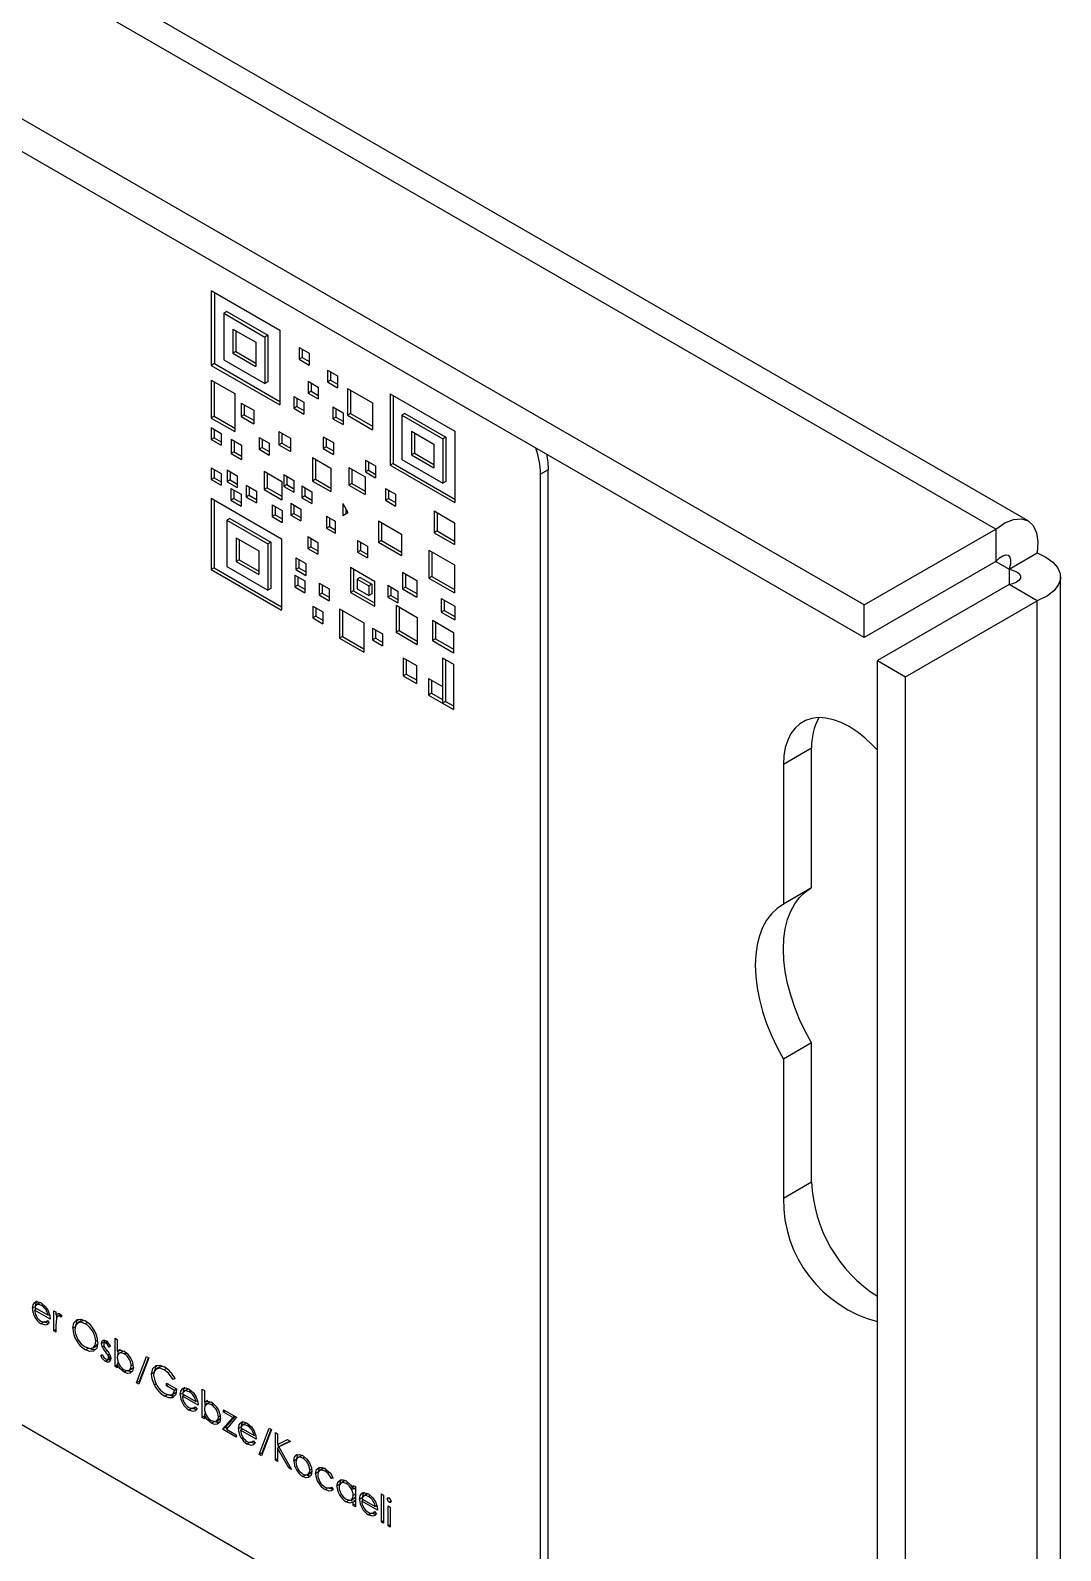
# Model space of a CAD drawing. Header units: millimetres. Extents: x 75 to 2075, y 25 to 1460.
# Drawn here: x 1875.1 to 1930.5, y 933.7 to 1015.4 of the extents above; entities that cross this region are included whole.
import ezdxf

# ---------------------------------------------------------------- set-up
doc = ezdxf.new("R2010")
doc.units = ezdxf.units.MM
doc.header["$LTSCALE"] = 5

msp = doc.modelspace()

# ---------------------------------------------------------------- linework, layer by layer
at = {"color": 7, "linetype": 'Continuous', "lineweight": 25}
for p, q in [((1926.982, 988.609), (1437.476, 1271.195)), ((1928.724, 989.053), (1440.019, 1271.176)), ((1919.911, 984.527), (1430.405, 1267.113)), ((1919.911, 982.778), (1430.405, 1265.363)), ((1884.835, 1001.425), (1888.512, 999.303)), ((1884.835, 1001.425), (1884.835, 997.408)), ((1884.997, 1001.332), (1884.997, 997.501)), ((1885.661, 1000.299), (1885.5, 1000.206)), ((1885.661, 1000.299), (1887.868, 999.025)), ((1885.5, 1000.206), (1885.5, 997.699)), ((1885.5, 1000.206), (1887.707, 998.932)), ((1885.994, 999.362), (1887.232, 998.647)), ((1885.994, 999.362), (1885.994, 998.058)), ((1886.155, 999.269), (1886.155, 998.151)), ((1887.232, 998.647), (1887.232, 997.343)), ((1887.868, 999.025), (1887.707, 998.932)), ((1887.707, 998.932), (1887.707, 996.425)), ((1887.868, 999.025), (1887.868, 996.518)), ((1888.512, 999.303), (1888.512, 995.285)), ((1886.155, 998.151), (1885.994, 998.058)), ((1885.994, 998.058), (1887.232, 997.343)), ((1886.155, 998.151), (1887.232, 997.53)), ((1889.558, 998.371), (1889.558, 997.735)), ((1889.558, 998.371), (1890.099, 998.059)), ((1889.72, 997.829), (1889.558, 997.735)), ((1889.72, 998.278), (1889.72, 997.829)), ((1889.72, 997.829), (1890.099, 997.61)), ((1890.099, 998.059), (1890.099, 997.423)), ((1884.997, 997.501), (1884.835, 997.408)), ((1884.835, 997.408), (1888.512, 995.285)), ((1884.997, 997.501), (1888.512, 995.472)), ((1885.5, 997.699), (1887.707, 996.425)), ((1889.558, 997.735), (1890.099, 997.423)), ((1891.078, 997.155), (1891.078, 996.52)), ((1891.078, 997.155), (1891.619, 996.843)), ((1891.239, 997.062), (1891.239, 996.613)), ((1884.832, 996.616), (1884.832, 994.575)), ((1884.832, 996.616), (1886.092, 995.889)), ((1884.994, 996.523), (1884.994, 994.669)), ((1887.868, 996.518), (1887.707, 996.425)), ((1890.038, 996.555), (1890.038, 995.919)), ((1890.038, 996.555), (1890.579, 996.242)), ((1890.2, 996.462), (1890.2, 996.013)), ((1890.579, 996.242), (1890.579, 995.607)), ((1891.239, 996.613), (1891.078, 996.52)), ((1891.078, 996.52), (1891.619, 996.207)), ((1891.239, 996.613), (1891.619, 996.394)), ((1891.619, 996.843), (1891.619, 996.207)), ((1892.144, 996.17), (1893.489, 995.394)), ((1892.144, 996.17), (1892.144, 994.723)), ((1886.092, 995.889), (1886.092, 993.848)), ((1886.446, 995.382), (1886.446, 994.661)), ((1886.446, 995.382), (1887.117, 994.994)), ((1889.265, 995.739), (1889.265, 995.103)), ((1889.265, 995.739), (1889.806, 995.427)), ((1889.427, 995.646), (1889.427, 995.197)), ((1889.806, 995.427), (1889.806, 994.791)), ((1890.2, 996.013), (1890.038, 995.919)), ((1890.038, 995.919), (1890.579, 995.607)), ((1890.2, 996.013), (1890.579, 995.794)), ((1892.306, 996.077), (1892.306, 994.817)), ((1893.489, 995.394), (1893.489, 993.947)), ((1894.443, 995.879), (1894.443, 992.039)), ((1894.443, 995.879), (1897.918, 993.873)), ((1894.605, 995.786), (1894.605, 992.132)), ((1884.994, 994.669), (1884.832, 994.575)), ((1884.832, 994.575), (1886.092, 993.848)), ((1884.994, 994.669), (1886.092, 994.035)), ((1886.607, 994.754), (1886.446, 994.661)), ((1886.446, 994.661), (1887.117, 994.273)), ((1886.607, 995.288), (1886.607, 994.754)), ((1886.607, 994.754), (1887.117, 994.46)), ((1887.117, 994.994), (1887.117, 994.273)), ((1889.427, 995.197), (1889.265, 995.103)), ((1889.265, 995.103), (1889.806, 994.791)), ((1889.427, 995.197), (1889.806, 994.978)), ((1891.371, 995.17), (1891.912, 994.857)), ((1891.371, 995.17), (1891.371, 994.534)), ((1891.533, 994.628), (1891.371, 994.534)), ((1891.371, 994.534), (1891.912, 994.222)), ((1891.533, 995.076), (1891.533, 994.628)), ((1891.533, 994.628), (1891.912, 994.408)), ((1891.912, 994.857), (1891.912, 994.222)), ((1892.306, 994.817), (1892.144, 994.723)), ((1892.144, 994.723), (1893.489, 993.947)), ((1892.306, 994.817), (1893.489, 994.134)), ((1895.236, 994.826), (1895.075, 994.733)), ((1895.075, 994.733), (1897.282, 993.459)), ((1895.075, 994.733), (1895.075, 992.349)), ((1895.236, 994.826), (1897.443, 993.552)), ((1884.832, 994.062), (1884.832, 993.426)), ((1884.832, 994.062), (1885.373, 993.749)), ((1884.994, 993.968), (1884.994, 993.519)), ((1885.373, 993.749), (1885.373, 993.114)), ((1888.47, 993.853), (1888.47, 993.132)), ((1888.47, 993.853), (1889.088, 993.496)), ((1888.632, 993.759), (1888.632, 993.225)), ((1895.584, 993.864), (1895.584, 992.592)), ((1895.584, 993.864), (1896.791, 993.167)), ((1895.746, 993.771), (1895.746, 992.686)), ((1897.918, 993.873), (1897.918, 990.033)), ((1884.994, 993.519), (1884.832, 993.426)), ((1884.832, 993.426), (1885.373, 993.114)), ((1884.994, 993.519), (1885.373, 993.3)), ((1885.898, 993.439), (1885.898, 992.662)), ((1885.898, 993.439), (1886.457, 993.117)), ((1886.06, 993.346), (1886.06, 992.756)), ((1886.457, 993.117), (1886.457, 992.34)), ((1887.398, 993.532), (1887.398, 992.897)), ((1887.398, 993.532), (1887.939, 993.22)), ((1887.56, 992.99), (1887.398, 992.897)), ((1887.398, 992.897), (1887.939, 992.584)), ((1887.56, 993.439), (1887.56, 992.99)), ((1887.56, 992.99), (1887.939, 992.771)), ((1887.939, 993.22), (1887.939, 992.584)), ((1888.632, 993.225), (1888.47, 993.132)), ((1888.47, 993.132), (1889.088, 992.775)), ((1888.632, 993.225), (1889.088, 992.962)), ((1889.088, 993.496), (1889.088, 992.775)), ((1890.85, 993.568), (1890.85, 992.933)), ((1890.85, 993.568), (1891.391, 993.256)), ((1891.012, 993.026), (1890.85, 992.933)), ((1890.85, 992.933), (1891.391, 992.621)), ((1891.012, 993.475), (1891.012, 993.026)), ((1891.012, 993.026), (1891.391, 992.807)), ((1891.391, 993.256), (1891.391, 992.621)), ((1896.791, 993.167), (1896.791, 991.895)), ((1897.443, 993.552), (1897.282, 993.459)), ((1897.282, 993.459), (1897.282, 991.075)), ((1897.443, 993.552), (1897.443, 991.168)), ((1886.06, 992.756), (1885.898, 992.662)), ((1885.898, 992.662), (1886.457, 992.34)), ((1886.06, 992.756), (1886.457, 992.527)), ((1890.272, 992.452), (1891.253, 991.886)), ((1890.272, 992.452), (1890.272, 991.189)), ((1890.434, 992.359), (1890.434, 991.282)), ((1893.12, 992.312), (1893.12, 991.676)), ((1893.12, 992.312), (1893.662, 991.999)), ((1893.282, 992.218), (1893.282, 991.769)), ((1894.605, 992.132), (1894.443, 992.039)), ((1894.605, 992.132), (1897.918, 990.219)), ((1895.075, 992.349), (1897.282, 991.075)), ((1895.746, 992.686), (1895.584, 992.592)), ((1895.584, 992.592), (1896.791, 991.895)), ((1895.746, 992.686), (1896.791, 992.082)), ((1884.832, 991.907), (1884.832, 991.271)), ((1884.832, 991.907), (1885.373, 991.595)), ((1884.994, 991.365), (1884.832, 991.271)), ((1884.832, 991.271), (1885.373, 990.959)), ((1884.994, 991.814), (1884.994, 991.365)), ((1884.994, 991.365), (1885.373, 991.146)), ((1885.373, 991.595), (1885.373, 990.959)), ((1885.688, 991.79), (1885.688, 991.155)), ((1885.688, 991.79), (1886.229, 991.478)), ((1885.849, 991.248), (1885.688, 991.155)), ((1885.849, 991.697), (1885.849, 991.248)), ((1885.849, 991.248), (1886.229, 991.029)), ((1886.229, 991.478), (1886.229, 990.842)), ((1887.666, 991.721), (1887.666, 990.738)), ((1887.666, 991.721), (1888.624, 991.168)), ((1887.828, 991.628), (1887.828, 990.831)), ((1888.735, 991.539), (1888.735, 990.904)), ((1888.735, 991.539), (1889.276, 991.227)), ((1888.897, 991.446), (1888.897, 990.997)), ((1890.434, 991.282), (1890.272, 991.189)), ((1890.434, 991.282), (1891.253, 990.809)), ((1891.253, 991.886), (1891.253, 990.623)), ((1892.217, 991.921), (1893.095, 991.414)), ((1892.217, 991.921), (1892.217, 990.969)), ((1892.379, 991.828), (1892.379, 991.062)), ((1893.095, 991.414), (1893.095, 990.462)), ((1893.282, 991.769), (1893.12, 991.676)), ((1893.12, 991.676), (1893.662, 991.364)), ((1893.282, 991.769), (1893.662, 991.55)), ((1893.662, 991.999), (1893.662, 991.364)), ((1894.443, 992.039), (1897.918, 990.033)), ((1902.934, 991.793), (1902.53, 991.56)), ((1902.53, 927.17), (1902.53, 991.56)), ((1902.934, 927.403), (1902.934, 991.793)), ((1885.688, 991.155), (1886.229, 990.842)), ((1885.89, 990.794), (1886.431, 990.481)), ((1885.89, 990.794), (1885.89, 990.158)), ((1886.051, 990.7), (1886.051, 990.251)), ((1886.431, 990.481), (1886.431, 989.846)), ((1886.714, 990.964), (1886.714, 990.329)), ((1886.714, 990.964), (1887.255, 990.652)), ((1886.876, 990.422), (1886.714, 990.329)), ((1886.876, 990.871), (1886.876, 990.422)), ((1886.876, 990.422), (1887.255, 990.203)), ((1887.255, 990.652), (1887.255, 990.016)), ((1887.828, 990.831), (1887.666, 990.738)), ((1887.666, 990.738), (1888.624, 990.185)), ((1887.828, 990.831), (1888.624, 990.371)), ((1888.624, 991.168), (1888.624, 990.185)), ((1888.897, 990.997), (1888.735, 990.904)), ((1888.735, 990.904), (1889.276, 990.591)), ((1888.897, 990.997), (1889.276, 990.778)), ((1889.276, 991.227), (1889.276, 990.591)), ((1889.7, 990.929), (1889.7, 990.293)), ((1889.7, 990.929), (1890.241, 990.616)), ((1889.861, 990.835), (1889.861, 990.386)), ((1890.241, 990.616), (1890.241, 989.981)), ((1890.272, 991.189), (1891.253, 990.623)), ((1892.379, 991.062), (1892.217, 990.969)), ((1892.217, 990.969), (1893.095, 990.462)), ((1892.379, 991.062), (1893.095, 990.648)), ((1894.193, 990.794), (1894.193, 990.159)), ((1894.193, 990.794), (1894.734, 990.482)), ((1894.355, 990.701), (1894.355, 990.252)), ((1894.734, 990.482), (1894.734, 989.847)), ((1897.443, 991.168), (1897.282, 991.075)), ((1884.832, 990.266), (1884.832, 986.426)), ((1884.832, 990.266), (1888.611, 988.084)), ((1884.994, 990.173), (1884.994, 986.519)), ((1886.051, 990.251), (1885.89, 990.158)), ((1885.89, 990.158), (1886.431, 989.846)), ((1886.051, 990.251), (1886.431, 990.032)), ((1886.714, 990.329), (1887.255, 990.016)), ((1888.098, 989.914), (1888.098, 989.278)), ((1888.098, 989.914), (1888.639, 989.602)), ((1888.259, 989.821), (1888.259, 989.372)), ((1888.639, 989.602), (1888.639, 988.966)), ((1889.109, 989.995), (1889.109, 989.359)), ((1889.109, 989.995), (1889.65, 989.683)), ((1889.27, 989.902), (1889.27, 989.453)), ((1889.65, 989.683), (1889.65, 989.047)), ((1889.861, 990.386), (1889.7, 990.293)), ((1889.7, 990.293), (1890.241, 989.981)), ((1889.861, 990.386), (1890.241, 990.167)), ((1891.908, 989.977), (1892.178, 989.503)), ((1891.908, 989.977), (1891.908, 989.342)), ((1892.069, 989.694), (1892.069, 989.438)), ((1894.355, 990.252), (1894.193, 990.159)), ((1894.193, 990.159), (1894.734, 989.847)), ((1894.355, 990.252), (1894.734, 990.033)), ((1885.83, 989.174), (1885.668, 989.08)), ((1885.668, 989.08), (1887.875, 987.806)), ((1885.668, 989.08), (1885.668, 986.595)), ((1885.83, 989.174), (1888.037, 987.9)), ((1888.259, 989.372), (1888.098, 989.278)), ((1888.098, 989.278), (1888.639, 988.966)), ((1888.259, 989.372), (1888.639, 989.153)), ((1889.27, 989.453), (1889.109, 989.359)), ((1889.109, 989.359), (1889.65, 989.047)), ((1889.27, 989.453), (1889.65, 989.234)), ((1891.02, 989.293), (1891.485, 989.025)), ((1891.02, 989.293), (1891.02, 988.648)), ((1891.182, 989.2), (1891.182, 988.741)), ((1891.485, 989.025), (1891.485, 988.379)), ((1891.908, 989.342), (1892.178, 989.503)), ((1893.812, 989.052), (1895.06, 988.331)), ((1893.812, 989.052), (1893.812, 987.9)), ((1893.973, 988.959), (1893.973, 987.993)), ((1896.806, 989.583), (1897.903, 988.95)), ((1896.806, 989.583), (1896.806, 988.413)), ((1896.968, 989.49), (1896.968, 988.506)), ((1897.903, 988.95), (1897.903, 987.779)), ((1886.178, 988.133), (1887.385, 987.436)), ((1886.178, 988.133), (1886.178, 986.862)), ((1886.339, 988.04), (1886.339, 986.955)), ((1888.611, 988.084), (1888.611, 984.244)), ((1890.017, 988.203), (1890.017, 987.568)), ((1890.017, 988.203), (1890.558, 987.891)), ((1890.178, 988.11), (1890.178, 987.661)), ((1891.182, 988.741), (1891.02, 988.648)), ((1891.02, 988.648), (1891.485, 988.379)), ((1891.182, 988.741), (1891.485, 988.566)), ((1892.685, 988.002), (1892.685, 987.367)), ((1892.685, 988.002), (1893.226, 987.69)), ((1893.973, 987.993), (1893.812, 987.9)), ((1893.973, 987.993), (1895.06, 987.366)), ((1895.06, 988.331), (1895.06, 987.179)), ((1896.968, 988.506), (1896.806, 988.413)), ((1896.806, 988.413), (1897.903, 987.779)), ((1896.968, 988.506), (1897.903, 987.966)), ((1919.911, 984.527), (1926.982, 988.609)), ((1926.982, 988.609), (1926.982, 986.86)), ((1887.385, 987.436), (1887.385, 986.165)), ((1888.037, 987.9), (1887.875, 987.806)), ((1887.875, 987.806), (1887.875, 985.321)), ((1888.037, 987.9), (1888.037, 985.415)), ((1890.178, 987.661), (1890.017, 987.568)), ((1890.017, 987.568), (1890.558, 987.255)), ((1890.178, 987.661), (1890.558, 987.442)), ((1890.558, 987.891), (1890.558, 987.255)), ((1892.847, 987.46), (1892.685, 987.367)), ((1892.685, 987.367), (1893.226, 987.054)), ((1892.847, 987.909), (1892.847, 987.46)), ((1892.847, 987.46), (1893.226, 987.241)), ((1893.226, 987.69), (1893.226, 987.054)), ((1893.812, 987.9), (1895.06, 987.179)), ((1896.522, 987.481), (1897.896, 986.688)), ((1896.522, 987.481), (1896.522, 985.966)), ((1896.684, 987.388), (1896.684, 986.06)), ((1927.696, 986.447), (1929.211, 987.322)), ((1884.994, 986.519), (1884.832, 986.426)), ((1884.832, 986.426), (1888.611, 984.244)), ((1884.994, 986.519), (1888.611, 984.431)), ((1885.668, 986.595), (1887.875, 985.321)), ((1886.339, 986.955), (1886.178, 986.862)), ((1886.178, 986.862), (1887.385, 986.165)), ((1886.339, 986.955), (1887.385, 986.351)), ((1889.368, 987.064), (1889.368, 986.428)), ((1889.368, 987.064), (1889.909, 986.752)), ((1889.53, 986.522), (1889.368, 986.428)), ((1889.368, 986.428), (1889.909, 986.116)), ((1889.53, 986.971), (1889.53, 986.522)), ((1889.53, 986.522), (1889.909, 986.303)), ((1889.909, 986.752), (1889.909, 986.116)), ((1892.319, 986.556), (1893.611, 985.811)), ((1892.319, 986.556), (1892.319, 985.202)), ((1892.481, 986.463), (1892.481, 985.295)), ((1897.896, 986.688), (1897.896, 985.173)), ((1926.982, 986.86), (1919.911, 982.778)), ((1926.982, 986.859), (1927.696, 986.447)), ((1927.696, 986.447), (1927.696, 985.623)), ((1889.326, 986.131), (1889.326, 985.496)), ((1889.326, 986.131), (1889.867, 985.819)), ((1889.487, 985.589), (1889.326, 985.496)), ((1889.487, 986.038), (1889.487, 985.589)), ((1889.487, 985.589), (1889.867, 985.37)), ((1889.867, 985.819), (1889.867, 985.183)), ((1890.633, 985.703), (1891.174, 985.391)), ((1890.633, 985.703), (1890.633, 985.068)), ((1890.794, 985.61), (1890.794, 985.161)), ((1892.834, 986.011), (1892.673, 985.917)), ((1892.673, 985.917), (1892.673, 985.396)), ((1892.673, 985.917), (1893.292, 985.56)), ((1892.834, 986.011), (1893.454, 985.653)), ((1893.454, 985.653), (1893.292, 985.56)), ((1893.292, 985.56), (1893.292, 985.038)), ((1893.454, 985.653), (1893.454, 985.132)), ((1893.611, 985.811), (1893.611, 984.456)), ((1894.318, 985.587), (1894.318, 984.952)), ((1894.318, 985.587), (1894.859, 985.275)), ((1895.105, 986.29), (1895.877, 985.844)), ((1895.105, 986.29), (1895.105, 985.399)), ((1895.266, 986.197), (1895.266, 985.492)), ((1895.877, 985.844), (1895.877, 984.953)), ((1896.684, 986.06), (1896.522, 985.966)), ((1896.522, 985.966), (1897.896, 985.173)), ((1896.684, 986.06), (1897.896, 985.36)), ((1927.696, 985.623), (1920.625, 981.54)), ((1929.211, 984.748), (1927.696, 985.623)), ((1930.467, 490.519), (1930.467, 986.035)), ((1888.037, 985.415), (1887.875, 985.321)), ((1889.326, 985.496), (1889.867, 985.183)), ((1890.794, 985.161), (1890.633, 985.068)), ((1890.633, 985.068), (1891.174, 984.756)), ((1890.794, 985.161), (1891.174, 984.942)), ((1891.174, 985.391), (1891.174, 984.756)), ((1892.481, 985.295), (1892.319, 985.202)), ((1892.319, 985.202), (1893.611, 984.456)), ((1892.481, 985.295), (1893.611, 984.643)), ((1892.673, 985.396), (1893.292, 985.038)), ((1893.454, 985.132), (1893.292, 985.038)), ((1894.479, 985.045), (1894.318, 984.952)), ((1894.318, 984.952), (1894.859, 984.639)), ((1894.479, 985.494), (1894.479, 985.045)), ((1894.479, 985.045), (1894.859, 984.826)), ((1894.859, 985.275), (1894.859, 984.639)), ((1895.266, 985.492), (1895.105, 985.399)), ((1895.105, 985.399), (1895.877, 984.953)), ((1895.266, 985.492), (1895.877, 985.14)), ((1897.192, 984.88), (1897.192, 984.143)), ((1897.192, 984.88), (1897.925, 984.457)), ((1897.353, 984.787), (1897.353, 984.236)), ((1922.14, 980.666), (1929.211, 984.748)), ((1929.211, 488.308), (1929.211, 984.748)), ((1890.293, 984.468), (1890.293, 983.832)), ((1890.293, 984.468), (1890.834, 984.156)), ((1890.454, 983.926), (1890.293, 983.832)), ((1890.454, 984.375), (1890.454, 983.926)), ((1890.454, 983.926), (1890.834, 983.707)), ((1890.834, 984.156), (1890.834, 983.52)), ((1891.72, 984.323), (1893.023, 983.57)), ((1891.72, 984.323), (1891.72, 982.74)), ((1891.882, 984.229), (1891.882, 982.833)), ((1894.76, 984.516), (1895.903, 983.856)), ((1894.76, 984.516), (1894.76, 983.059)), ((1894.921, 984.423), (1894.921, 983.152)), ((1897.353, 984.236), (1897.192, 984.143)), ((1897.192, 984.143), (1897.925, 983.72)), ((1897.353, 984.236), (1897.925, 983.906)), ((1897.925, 984.457), (1897.925, 983.72)), ((1919.911, 982.778), (1919.911, 984.527)), ((1890.293, 983.832), (1890.834, 983.52)), ((1893.023, 983.57), (1893.023, 981.988)), ((1893.491, 983.281), (1894.032, 982.969)), ((1893.491, 983.281), (1893.491, 982.646)), ((1893.652, 983.188), (1893.652, 982.739)), ((1894.921, 983.152), (1894.76, 983.059)), ((1894.76, 983.059), (1895.903, 982.399)), ((1894.921, 983.152), (1895.903, 982.585)), ((1895.903, 983.856), (1895.903, 982.399)), ((1896.711, 983.708), (1896.711, 982.614)), ((1896.711, 983.708), (1897.846, 983.052)), ((1896.872, 983.614), (1896.872, 982.707)), ((1891.882, 982.833), (1891.72, 982.74)), ((1891.72, 982.74), (1893.023, 981.988)), ((1891.882, 982.833), (1893.023, 982.174)), ((1893.652, 982.739), (1893.491, 982.646)), ((1893.491, 982.646), (1894.032, 982.333)), ((1893.652, 982.739), (1894.032, 982.52)), ((1894.032, 982.969), (1894.032, 982.333)), ((1896.872, 982.707), (1896.711, 982.614)), ((1896.711, 982.614), (1897.846, 981.958)), ((1896.872, 982.707), (1897.846, 982.145)), ((1897.846, 983.052), (1897.846, 981.958)), ((1895.15, 981.689), (1895.15, 980.72)), ((1895.15, 981.689), (1895.859, 981.279)), ((1895.311, 981.596), (1895.311, 980.814)), ((1897.258, 981.686), (1897.258, 979.253)), ((1897.258, 981.686), (1897.843, 981.348)), ((1897.419, 981.593), (1897.419, 979.346)), ((1920.625, 981.54), (1922.14, 980.666)), ((1920.625, 485.1), (1920.625, 981.54)), ((1895.311, 980.814), (1895.15, 980.72)), ((1895.15, 980.72), (1895.859, 980.311)), ((1895.311, 980.814), (1895.859, 980.497)), ((1895.859, 981.279), (1895.859, 980.311)), ((1897.843, 981.348), (1897.843, 978.915)), ((1922.14, 484.226), (1922.14, 980.666)), ((1896.508, 980.581), (1897.252, 980.152)), ((1896.508, 980.581), (1896.508, 979.686)), ((1896.67, 980.488), (1896.67, 979.779)), ((1897.252, 980.152), (1897.252, 979.256)), ((1896.67, 979.779), (1896.508, 979.686)), ((1896.508, 979.686), (1897.252, 979.256)), ((1896.67, 979.779), (1897.252, 979.443)), ((1897.419, 979.346), (1897.258, 979.253)), ((1897.258, 979.253), (1897.843, 978.915)), ((1897.419, 979.346), (1897.843, 979.102)), ((1917.09, 976.822), (1915.574, 975.948)), ((1917.09, 969.323), (1917.09, 976.822)), ((1915.574, 975.948), (1915.574, 968.448)), ((1824.142, 969.623), (1900.106, 925.77)), ((1917.09, 969.323), (1915.574, 968.448)), ((1917.09, 960.992), (1915.574, 960.118)), ((1917.09, 953.493), (1917.09, 960.992)), ((1915.574, 960.118), (1915.574, 952.618)), ((1917.09, 953.493), (1915.574, 952.618)), ((1875.384, 946.815), (1875.222, 946.721)), ((1875.419, 947.072), (1875.33, 947.02)), ((1875.453, 946.696), (1875.337, 946.629)), ((1876.176, 946.145), (1875.337, 946.629)), ((1875.35, 946.755), (1876.061, 946.344)), ((1875.403, 946.667), (1875.395, 946.729)), ((1875.627, 947.009), (1875.425, 946.892)), ((1875.623, 947.006), (1875.461, 946.912)), ((1875.676, 947.013), (1875.623, 947.006)), ((1875.794, 946.927), (1875.703, 946.874)), ((1876.138, 946.389), (1876.061, 946.344)), ((1876.153, 946.345), (1876.108, 946.371)), ((1876.374, 946.593), (1876.489, 946.527)), ((1876.374, 945.51), (1876.374, 946.593)), ((1876.489, 946.527), (1876.489, 946.367)), ((1876.615, 946.44), (1876.489, 946.367)), ((1876.535, 946.223), (1876.535, 946.394)), ((1876.747, 946.39), (1876.564, 946.285)), ((1876.792, 946.349), (1876.696, 946.293)), ((1876.818, 946.319), (1876.754, 946.24)), ((1875.856, 945.985), (1875.694, 945.892)), ((1875.929, 945.983), (1876.038, 946.046)), ((1876.025, 946.062), (1876.127, 945.941)), ((1876.489, 945.577), (1876.374, 945.51)), ((1876.489, 945.444), (1876.374, 945.51)), ((1876.489, 945.808), (1876.489, 945.444)), ((1877.555, 945.742), (1877.393, 945.649)), ((1877.846, 946.04), (1877.644, 945.923)), ((1878.174, 945.957), (1878.065, 945.894)), ((1878.455, 944.583), (1878.657, 944.7)), ((1878.726, 945.001), (1878.627, 944.944)), ((1879.101, 944.923), (1878.939, 944.829)), ((1879.071, 944.689), (1878.982, 944.638)), ((1879.233, 944.932), (1879.074, 944.84)), ((1879.101, 944.923), (1879.115, 945.001)), ((1879.107, 944.859), (1879.101, 944.923)), ((1879.269, 944.897), (1879.176, 944.844)), ((1879.416, 944.684), (1879.338, 944.636)), ((1879.663, 945.109), (1879.778, 945.042)), ((1879.663, 943.589), (1879.663, 945.109)), ((1879.778, 945.042), (1879.778, 944.409)), ((1878.231, 944.58), (1878.07, 944.486)), ((1878.89, 944.168), (1878.966, 944.224)), ((1878.972, 944.215), (1878.89, 944.168)), ((1879.232, 944.447), (1879.144, 944.397)), ((1879.32, 943.96), (1879.158, 943.866)), ((1879.254, 943.978), (1879.427, 944.078)), ((1879.32, 943.96), (1879.281, 943.993)), ((1879.368, 944.25), (1879.286, 944.203)), ((1879.414, 944.137), (1879.318, 944.081)), ((1879.412, 943.923), (1879.32, 943.96)), ((1879.94, 944.502), (1879.778, 944.409)), ((1879.825, 944.237), (1879.825, 944.436)), ((1879.825, 943.75), (1879.825, 943.835)), ((1880.061, 944.407), (1879.859, 944.29)), ((1880.253, 944.327), (1880.158, 944.272)), ((1880.814, 942.707), (1881.351, 944.126)), ((1881.472, 944.056), (1880.936, 942.637)), ((1880.976, 942.801), (1881.455, 944.066)), ((1881.351, 944.126), (1881.472, 944.056)), ((1879.778, 943.656), (1879.663, 943.589)), ((1879.778, 943.523), (1879.663, 943.589)), ((1879.857, 943.769), (1879.778, 943.723)), ((1879.778, 943.723), (1879.778, 943.523)), ((1880.319, 943.378), (1880.157, 943.285)), ((1880.406, 943.377), (1880.608, 943.494)), ((1880.634, 943.682), (1880.535, 943.625)), ((1881.782, 943.28), (1881.62, 943.187)), ((1882.073, 943.568), (1881.871, 943.451)), ((1882.425, 943.486), (1882.306, 943.417)), ((1880.976, 942.801), (1880.814, 942.707)), ((1880.936, 942.637), (1880.814, 942.707)), ((1880.994, 942.79), (1880.976, 942.801)), ((1881.88, 942.656), (1881.778, 942.597)), ((1882.426, 942.702), (1882.969, 942.389)), ((1882.426, 942.55), (1882.426, 942.702)), ((1882.558, 942.626), (1882.426, 942.55)), ((1882.854, 942.303), (1882.426, 942.55)), ((1882.884, 942.947), (1882.788, 942.892)), ((1882.887, 942.943), (1882.788, 942.892)), ((1882.965, 942.368), (1882.854, 942.303)), ((1883.363, 942.431), (1883.274, 942.38)), ((1883.571, 942.369), (1883.369, 942.252)), ((1883.567, 942.365), (1883.405, 942.272)), ((1883.62, 942.373), (1883.567, 942.365)), ((1883.738, 942.287), (1883.647, 942.234)), ((1884.35, 942.371), (1884.466, 942.304)), ((1884.35, 940.851), (1884.35, 942.371)), ((1884.466, 942.304), (1884.466, 941.671)), ((1882.495, 942.089), (1882.333, 941.996)), ((1882.712, 942.078), (1882.914, 942.195)), ((1883.328, 942.174), (1883.166, 942.081)), ((1883.397, 942.055), (1883.281, 941.989)), ((1884.12, 941.505), (1883.281, 941.989)), ((1883.293, 942.115), (1884.005, 941.704)), ((1883.347, 942.027), (1883.339, 942.089)), ((1883.873, 941.343), (1883.982, 941.406)), ((1883.969, 941.421), (1884.071, 941.3)), ((1884.082, 941.749), (1884.005, 941.704)), ((1884.097, 941.705), (1884.052, 941.731)), ((1884.627, 941.764), (1884.466, 941.671)), ((1884.512, 941.499), (1884.512, 941.698)), ((1884.748, 941.669), (1884.546, 941.552)), ((1884.94, 941.589), (1884.845, 941.534)), ((1883.799, 941.345), (1883.638, 941.251)), ((1884.466, 940.918), (1884.35, 940.851)), ((1884.466, 940.785), (1884.35, 940.851)), ((1884.545, 941.031), (1884.466, 940.985)), ((1884.466, 940.985), (1884.466, 940.785)), ((1884.512, 941.012), (1884.512, 941.097)), ((1885.006, 940.64), (1884.844, 940.547)), ((1885.093, 940.639), (1885.295, 940.756)), ((1885.321, 940.944), (1885.222, 940.887)), ((1885.436, 940.216), (1885.982, 940.851)), ((1885.485, 941.27), (1886.193, 940.862)), ((1885.485, 941.137), (1885.485, 941.27)), ((1885.6, 941.204), (1885.485, 941.137)), ((1885.982, 940.851), (1885.485, 941.137)), ((1885.598, 940.309), (1886.112, 940.908)), ((1886.193, 940.862), (1885.647, 940.227)), ((1886.097, 940.917), (1885.982, 940.851)), ((1886.488, 940.606), (1886.399, 940.555)), ((1885.598, 940.309), (1885.436, 940.216)), ((1886.176, 939.789), (1885.436, 940.216)), ((1885.678, 940.263), (1885.598, 940.309)), ((1885.647, 940.227), (1886.176, 939.922)), ((1886.176, 939.922), (1886.176, 939.789)), ((1886.453, 940.349), (1886.291, 940.256)), ((1886.521, 940.23), (1886.406, 940.164)), ((1887.245, 939.679), (1886.406, 940.164)), ((1886.418, 940.29), (1887.13, 939.879)), ((1886.472, 940.202), (1886.464, 940.263)), ((1886.696, 940.543), (1886.494, 940.427)), ((1886.692, 940.54), (1886.53, 940.447)), ((1886.745, 940.547), (1886.692, 940.54)), ((1886.863, 940.461), (1886.772, 940.409)), ((1887.207, 939.923), (1887.13, 939.879)), ((1887.222, 939.88), (1887.176, 939.906)), ((1887.41, 938.855), (1887.946, 940.273)), ((1888.068, 940.203), (1887.531, 938.785)), ((1887.571, 938.948), (1888.05, 940.214)), ((1887.946, 940.273), (1888.068, 940.203)), ((1888.281, 940.037), (1888.396, 939.97)), ((1888.281, 938.555), (1888.281, 940.037)), ((1888.396, 939.97), (1888.396, 939.406)), ((1886.924, 939.519), (1886.763, 939.426)), ((1886.998, 939.517), (1887.107, 939.58)), ((1887.094, 939.596), (1887.196, 939.475)), ((1887.571, 938.948), (1887.41, 938.855)), ((1887.589, 938.938), (1887.571, 938.948)), ((1888.396, 939.406), (1888.931, 939.661)), ((1888.475, 939.249), (1888.396, 939.204)), ((1888.396, 939.204), (1888.396, 938.489)), ((1888.991, 938.145), (1888.396, 939.204)), ((1888.443, 939.231), (1888.443, 939.428)), ((1889.095, 939.567), (1888.465, 939.266)), ((1888.627, 939.359), (1888.465, 939.266)), ((1888.465, 939.266), (1889.145, 938.057)), ((1889.08, 939.576), (1888.627, 939.359)), ((1888.931, 939.661), (1889.095, 939.567)), ((1887.531, 938.785), (1887.41, 938.855)), ((1888.396, 938.622), (1888.281, 938.555)), ((1888.396, 938.489), (1888.281, 938.555)), ((1889.07, 938.191), (1888.991, 938.145)), ((1889.145, 938.057), (1888.991, 938.145)), ((1889.43, 938.61), (1889.268, 938.517)), ((1889.455, 938.86), (1889.397, 938.827)), ((1889.675, 938.797), (1889.473, 938.68)), ((1889.848, 938.721), (1889.753, 938.667)), ((1889.915, 937.772), (1889.754, 937.679)), ((1889.996, 937.77), (1890.198, 937.886)), ((1890.223, 938.08), (1890.123, 938.022)), ((1890.597, 937.922), (1890.436, 937.829)), ((1890.837, 938.108), (1890.635, 937.992)), ((1891.046, 938.021), (1890.952, 937.967)), ((1891.371, 937.625), (1891.293, 937.58)), ((1891.39, 937.593), (1891.293, 937.58)), ((1891.993, 937.442), (1891.791, 937.326)), ((1892.173, 937.36), (1892.081, 937.307)), ((1891.113, 937.073), (1890.951, 936.98)), ((1891.235, 937.067), (1891.296, 937.102)), ((1891.293, 937.105), (1891.39, 936.976)), ((1891.749, 937.261), (1891.587, 937.168)), ((1892.336, 936.41), (1892.538, 936.527)), ((1892.459, 937.003), (1892.459, 937.203)), ((1892.459, 937.203), (1892.574, 937.137)), ((1892.574, 937.069), (1892.459, 937.003)), ((1892.574, 936.726), (1892.459, 936.659)), ((1892.574, 936.984), (1892.541, 937.05)), ((1892.574, 937.137), (1892.574, 936.054)), ((1892.966, 936.544), (1892.804, 936.451)), ((1893.001, 936.802), (1892.912, 936.75)), ((1892.931, 936.485), (1893.643, 936.074)), ((1893.209, 936.739), (1893.007, 936.622)), ((1893.205, 936.735), (1893.043, 936.642)), ((1893.258, 936.743), (1893.205, 936.735)), ((1893.376, 936.657), (1893.285, 936.604)), ((1893.972, 936.75), (1894.087, 936.684)), ((1893.972, 935.231), (1893.972, 936.75)), ((1894.087, 936.684), (1894.087, 935.164)), ((1894.382, 936.528), (1894.284, 936.472)), ((1892.238, 936.416), (1892.076, 936.323)), ((1892.426, 936.346), (1892.238, 936.416)), ((1892.574, 936.374), (1892.459, 936.308)), ((1892.459, 936.121), (1892.459, 936.308)), ((1892.574, 936.187), (1892.459, 936.121)), ((1892.574, 936.054), (1892.459, 936.121)), ((1892.575, 936.388), (1892.495, 936.366)), ((1893.035, 936.426), (1892.919, 936.359)), ((1893.758, 935.875), (1892.919, 936.359)), ((1892.985, 936.397), (1892.977, 936.459)), ((1893.437, 935.715), (1893.276, 935.622)), ((1893.511, 935.713), (1893.62, 935.776)), ((1893.607, 935.792), (1893.709, 935.67)), ((1893.72, 936.119), (1893.643, 936.074)), ((1893.735, 936.075), (1893.69, 936.101)), ((1894.334, 936.102), (1894.449, 936.036)), ((1894.334, 935.019), (1894.334, 936.102)), ((1894.497, 936.358), (1894.391, 936.297)), ((1894.449, 936.036), (1894.449, 934.953)), ((1894.087, 935.297), (1893.972, 935.231)), ((1894.087, 935.164), (1893.972, 935.231)), ((1894.449, 935.086), (1894.334, 935.019)), ((1894.449, 934.953), (1894.334, 935.019))]:
    msp.add_line(p, q, dxfattribs=at)
at = {"color": 7, "linetype": 'Continuous', "lineweight": 25, "flags": 128}
for points in [[(1902.837, 992.634), (1902.91, 992.206), (1902.934, 991.793)], [(1926.982, 988.609), (1927.473, 988.941), (1927.941, 989.128), (1928.365, 989.165), (1928.724, 989.053), (1929.001, 988.798), (1929.181, 988.412), (1929.253, 987.913), (1929.211, 987.322)], [(1926.982, 986.86), (1927.177, 987.055), (1927.362, 987.177), (1927.523, 987.224), (1927.653, 987.197), (1927.741, 987.098), (1927.781, 986.935), (1927.767, 986.714), (1927.696, 986.447)], [(1929.211, 987.322), (1929.677, 987.103), (1930.052, 986.835), (1930.306, 986.544), (1930.445, 986.225), (1930.457, 985.908), (1930.343, 985.586), (1930.112, 985.291), (1929.758, 985.016), (1929.211, 984.748)], [(1927.696, 986.447), (1927.94, 986.383), (1928.129, 986.297), (1928.256, 986.194), (1928.318, 986.082), (1928.312, 985.967), (1928.238, 985.856), (1928.1, 985.756), (1927.901, 985.673), (1927.696, 985.623)], [(1920.625, 976.721), (1920.364, 977), (1919.956, 977.382), (1919.536, 977.713), (1919.11, 977.989), (1918.684, 978.206), (1918.264, 978.359), (1917.856, 978.448), (1917.467, 978.47), (1917.101, 978.426), (1916.765, 978.316), (1916.463, 978.142), (1916.2, 977.906), (1915.979, 977.611), (1915.804, 977.263), (1915.677, 976.865), (1915.6, 976.425), (1915.574, 975.948)], [(1917.09, 960.992), (1916.749, 961.615), (1916.447, 962.252), (1916.186, 962.898), (1915.969, 963.546), (1915.797, 964.189), (1915.674, 964.823), (1915.599, 965.439), (1915.574, 966.032), (1915.599, 966.597), (1915.674, 967.127), (1915.797, 967.617), (1915.969, 968.063), (1916.186, 968.461), (1916.447, 968.805), (1916.749, 969.093), (1917.019, 969.282)], [(1915.574, 968.448), (1915.234, 968.219), (1914.931, 967.93), (1914.67, 967.586), (1914.453, 967.189), (1914.282, 966.743), (1914.159, 966.252), (1914.084, 965.722), (1914.059, 965.157), (1914.084, 964.564), (1914.159, 963.948), (1914.282, 963.315), (1914.453, 962.671), (1914.67, 962.023), (1914.931, 961.377), (1915.234, 960.74), (1915.574, 960.118)], [(1875.389, 946.844), (1875.418, 947.008), (1875.492, 947.114)], [(1875.222, 946.721), (1875.256, 946.915), (1875.33, 947.02)], [(1875.33, 947.02), (1875.515, 947.077), (1875.697, 947.011)], [(1875.461, 946.912), (1875.386, 946.841), (1875.35, 946.755)], [(1875.703, 946.874), (1875.559, 946.926), (1875.461, 946.912)], [(1875.697, 947.011), (1875.932, 946.808), (1876.074, 946.58)], [(1876.074, 946.58), (1876.158, 946.33), (1876.176, 946.145)], [(1876.489, 946.367), (1876.598, 946.44), (1876.655, 946.439), (1876.717, 946.413)], [(1876.696, 946.293), (1876.618, 946.309), (1876.56, 946.276), (1876.509, 946.167)], [(1876.754, 946.24), (1876.722, 946.273), (1876.696, 946.293)], [(1876.717, 946.413), (1876.776, 946.367), (1876.818, 946.319)], [(1876.127, 945.941), (1876.041, 945.85), (1875.921, 945.818), (1875.694, 945.892)], [(1876.105, 945.917), (1876.083, 945.911), (1875.856, 945.985)], [(1876.509, 946.167), (1876.491, 945.971), (1876.489, 945.808)], [(1877.393, 945.649), (1877.454, 945.946), (1877.631, 946.116), (1877.831, 946.135), (1878.059, 946.05)], [(1878.065, 945.894), (1877.829, 945.971), (1877.636, 945.916), (1877.54, 945.781), (1877.508, 945.583)], [(1877.572, 945.827), (1877.616, 946.039), (1877.703, 946.123)], [(1878.024, 946.053), (1877.991, 946.064), (1877.83, 946.018)], [(1878.065, 944.641), (1878.303, 944.56), (1878.499, 944.611), (1878.595, 944.745), (1878.627, 944.944)], [(1878.742, 944.877), (1878.681, 944.58), (1878.5, 944.415), (1878.299, 944.397), (1878.07, 944.486)], [(1878.633, 944.697), (1878.66, 944.704), (1878.725, 944.794)], [(1878.939, 944.829), (1878.959, 944.938), (1879.022, 945.001), (1879.094, 945.009), (1879.176, 944.976)], [(1878.982, 944.638), (1878.947, 944.748), (1878.939, 944.829)], [(1879.176, 944.844), (1879.124, 944.86), (1879.082, 944.843), (1879.061, 944.813), (1879.054, 944.768)], [(1879.054, 944.768), (1879.065, 944.704), (1879.086, 944.652)], [(1879.086, 944.652), (1879.157, 944.542), (1879.22, 944.463)], [(1879.338, 944.636), (1879.257, 944.767), (1879.176, 944.844)], [(1878.596, 944.503), (1878.461, 944.49), (1878.231, 944.58)], [(1879.158, 943.866), (1878.993, 944.009), (1878.89, 944.168)], [(1878.966, 944.224), (1879.06, 944.082), (1879.152, 944.003)], [(1879.144, 944.397), (1879.046, 944.526), (1878.982, 944.638)], [(1879.286, 944.203), (1879.21, 944.315), (1879.144, 944.397)], [(1879.152, 944.003), (1879.22, 943.979), (1879.277, 943.991), (1879.307, 944.026), (1879.318, 944.081)], [(1879.433, 944.021), (1879.408, 943.9), (1879.334, 943.834), (1879.251, 943.829), (1879.158, 943.866)], [(1879.22, 944.463), (1879.322, 944.329), (1879.389, 944.213)], [(1879.318, 944.081), (1879.308, 944.148), (1879.286, 944.203)], [(1879.389, 944.213), (1879.425, 944.103), (1879.433, 944.021)], [(1879.778, 944.409), (1879.972, 944.47), (1880.161, 944.404)], [(1880.158, 944.272), (1879.997, 944.326), (1879.864, 944.292), (1879.799, 944.201), (1879.778, 944.066)], [(1880.162, 944.418), (1880.159, 944.419), (1880.043, 944.39)], [(1880.157, 943.285), (1879.92, 943.49), (1879.778, 943.723)], [(1880.156, 943.419), (1880.316, 943.365), (1880.446, 943.402), (1880.512, 943.493), (1880.535, 943.625)], [(1880.65, 943.559), (1880.603, 943.345), (1880.469, 943.231), (1880.323, 943.22), (1880.157, 943.285)], [(1880.574, 943.32), (1880.485, 943.313), (1880.319, 943.378)], [(1880.584, 943.489), (1880.608, 943.496), (1880.648, 943.552)], [(1881.62, 943.187), (1881.685, 943.487), (1881.87, 943.651), (1882.077, 943.66), (1882.31, 943.567)], [(1881.778, 942.597), (1881.65, 942.934), (1881.62, 943.187)], [(1882.306, 943.417), (1882.07, 943.497), (1881.872, 943.45), (1881.771, 943.322), (1881.735, 943.127)], [(1881.798, 943.356), (1881.847, 943.58), (1881.93, 943.654)], [(1882.27, 943.577), (1882.231, 943.59), (1882.056, 943.549)], [(1882.788, 942.892), (1882.538, 943.229), (1882.306, 943.417)], [(1882.969, 942.389), (1882.92, 942.09), (1882.755, 941.915), (1882.557, 941.904), (1882.333, 941.996)], [(1882.343, 942.142), (1882.538, 942.064), (1882.709, 942.078), (1882.806, 942.161), (1882.854, 942.303)], [(1883.166, 942.081), (1883.2, 942.275), (1883.274, 942.38)], [(1883.274, 942.38), (1883.459, 942.437), (1883.641, 942.37)], [(1883.405, 942.272), (1883.329, 942.2), (1883.293, 942.115)], [(1883.333, 942.204), (1883.362, 942.368), (1883.436, 942.473)], [(1883.647, 942.234), (1883.503, 942.286), (1883.405, 942.272)], [(1883.641, 942.37), (1883.876, 942.168), (1884.018, 941.939)], [(1882.839, 942.004), (1882.719, 941.997), (1882.495, 942.089)], [(1884.018, 941.939), (1884.102, 941.69), (1884.12, 941.505)], [(1884.466, 941.671), (1884.659, 941.732), (1884.848, 941.666)], [(1884.845, 941.534), (1884.685, 941.588), (1884.552, 941.554), (1884.487, 941.463), (1884.466, 941.328)], [(1884.849, 941.68), (1884.846, 941.681), (1884.73, 941.652)], [(1884.071, 941.3), (1883.985, 941.21), (1883.865, 941.178), (1883.638, 941.251)], [(1884.049, 941.277), (1884.026, 941.271), (1883.799, 941.345)], [(1884.844, 940.547), (1884.607, 940.752), (1884.466, 940.985)], [(1884.843, 940.681), (1885.003, 940.627), (1885.134, 940.664), (1885.199, 940.755), (1885.222, 940.887)], [(1885.337, 940.821), (1885.291, 940.607), (1885.157, 940.493), (1885.01, 940.482), (1884.844, 940.547)], [(1885.261, 940.582), (1885.172, 940.575), (1885.006, 940.64)], [(1885.272, 940.751), (1885.295, 940.758), (1885.336, 940.814)], [(1886.399, 940.555), (1886.584, 940.612), (1886.766, 940.545)], [(1886.458, 940.378), (1886.487, 940.543), (1886.561, 940.648)], [(1886.291, 940.256), (1886.325, 940.449), (1886.399, 940.555)], [(1886.53, 940.447), (1886.454, 940.375), (1886.418, 940.29)], [(1886.772, 940.409), (1886.628, 940.46), (1886.53, 940.447)], [(1886.766, 940.545), (1887, 940.343), (1887.143, 940.114)], [(1887.143, 940.114), (1887.227, 939.865), (1887.245, 939.679)], [(1887.196, 939.475), (1887.11, 939.384), (1886.99, 939.352), (1886.763, 939.426)], [(1887.174, 939.452), (1887.151, 939.446), (1886.924, 939.519)], [(1889.268, 938.517), (1889.308, 938.723), (1889.397, 938.827)], [(1889.753, 938.667), (1889.595, 938.718), (1889.468, 938.675), (1889.404, 938.583), (1889.383, 938.449)], [(1889.397, 938.827), (1889.58, 938.866), (1889.754, 938.8)], [(1889.43, 938.61), (1889.47, 938.817), (1889.497, 938.848)], [(1889.757, 938.811), (1889.756, 938.811), (1889.658, 938.778)], [(1889.754, 938.8), (1889.971, 938.619), (1890.11, 938.416)], [(1890.11, 938.416), (1890.214, 938.154), (1890.239, 937.957)], [(1890.436, 937.829), (1890.487, 938.05), (1890.629, 938.165), (1890.786, 938.166), (1890.961, 938.095)], [(1890.597, 937.922), (1890.648, 938.143), (1890.676, 938.166)], [(1890.958, 938.118), (1890.948, 938.122), (1890.818, 938.094)], [(1889.753, 937.812), (1889.911, 937.759), (1890.039, 937.798), (1890.102, 937.89), (1890.123, 938.022)], [(1890.239, 937.957), (1890.193, 937.744), (1890.064, 937.624), (1889.919, 937.613), (1889.754, 937.679)], [(1890.16, 937.712), (1890.081, 937.706), (1889.915, 937.772)], [(1890.174, 937.883), (1890.201, 937.891), (1890.235, 937.942)], [(1890.952, 937.967), (1890.786, 938.028), (1890.647, 937.998), (1890.575, 937.911), (1890.551, 937.774)], [(1891.293, 937.58), (1891.122, 937.834), (1890.952, 937.967)], [(1890.961, 938.095), (1891.232, 937.86), (1891.39, 937.593)], [(1891.587, 937.168), (1891.634, 937.381), (1891.768, 937.495), (1891.914, 937.506), (1892.08, 937.441)], [(1892.081, 937.307), (1891.921, 937.361), (1891.791, 937.323), (1891.725, 937.233), (1891.702, 937.1)], [(1891.749, 937.261), (1891.795, 937.474), (1891.825, 937.499)], [(1892.084, 937.454), (1892.083, 937.454), (1891.976, 937.424)], [(1892.08, 937.441), (1892.317, 937.236), (1892.459, 937.003)], [(1891.39, 936.976), (1891.294, 936.91), (1891.171, 936.899), (1890.951, 936.98)], [(1890.953, 937.112), (1891.164, 937.05), (1891.293, 937.105)], [(1891.375, 936.996), (1891.333, 936.992), (1891.113, 937.073)], [(1892.08, 936.453), (1892.24, 936.399), (1892.373, 936.433), (1892.438, 936.524), (1892.459, 936.659)], [(1892.515, 936.521), (1892.535, 936.526), (1892.574, 936.582)], [(1892.804, 936.451), (1892.838, 936.645), (1892.912, 936.75)], [(1892.912, 936.75), (1893.097, 936.807), (1893.279, 936.741)], [(1893.043, 936.642), (1892.967, 936.571), (1892.931, 936.485)], [(1892.971, 936.574), (1893, 936.738), (1893.074, 936.844)], [(1893.285, 936.604), (1893.141, 936.656), (1893.043, 936.642)], [(1893.279, 936.741), (1893.514, 936.538), (1893.656, 936.31)], [(1894.284, 936.472), (1894.295, 936.516), (1894.325, 936.538), (1894.356, 936.539), (1894.391, 936.525)], [(1892.459, 936.308), (1892.264, 936.253), (1892.076, 936.323)], [(1893.709, 935.67), (1893.623, 935.58), (1893.503, 935.548), (1893.276, 935.622)], [(1893.687, 935.647), (1893.664, 935.641), (1893.437, 935.715)], [(1893.656, 936.31), (1893.74, 936.06), (1893.758, 935.875)], [(1894.498, 936.348), (1894.487, 936.305), (1894.457, 936.283), (1894.426, 936.283), (1894.391, 936.297)]]:
    msp.add_lwpolyline(points, dxfattribs=at)
at = {"color": 7, "linetype": 'Continuous', "lineweight": 25}
for centre, radius, start, end in [((1898.115, 991.476), 4.416, 1.09068, 19.6251), ((1920.271, 976.93), 3.184, 151.06239, 181.94164), ((1924.744, 953.829), 7.662, 182.52015, 237.47985), ((1922.314, 952.538), 6.74, 179.32251, 255.49109), ((1876.228, 946.744), 1.006, 181.3033, 237.93048), ((1876.066, 946.651), 0.729, 181.7022, 237.97626), ((1875.296, 946.213), 0.776, 9.753, 58.41365), ((1875.837, 946.223), 0.247, 230.33625, 319.16087), ((1878.83, 945.707), 1.438, 182.29436, 238.08487), ((1878.681, 945.64), 1.174, 182.798, 238.35182), ((1877.308, 944.827), 1.435, 2.01283, 58.41338), ((1877.437, 944.882), 1.191, 2.99628, 58.18984), ((1878.758, 944.388), 0.722, 24.16813, 54.56082), ((1880.57, 944.094), 0.793, 182.04179, 238.47989), ((1879.717, 943.582), 0.819, 3.01123, 57.44288), ((1879.603, 943.517), 1.048, 2.30791, 57.84883), ((1882.988, 943.22), 1.256, 184.28048, 239.1296), ((1881.47, 942.212), 1.595, 27.30734, 58.19124), ((1883.049, 943.216), 1.414, 205.93644, 239.59166), ((1883.24, 941.573), 0.776, 9.753, 58.41365), ((1884.172, 942.104), 1.006, 181.3033, 237.93048), ((1884.01, 942.011), 0.729, 181.7022, 237.97626), ((1883.781, 941.583), 0.247, 230.33625, 319.16087), ((1884.405, 940.844), 0.819, 3.01123, 57.44288), ((1884.29, 940.778), 1.048, 2.30791, 57.84883), ((1885.258, 941.356), 0.793, 182.04179, 238.47989), ((1887.297, 940.278), 1.006, 181.3033, 237.93048), ((1887.135, 940.185), 0.729, 181.7022, 237.97626), ((1886.365, 939.747), 0.776, 9.753, 58.41365), ((1886.906, 939.758), 0.247, 230.33625, 319.16087), ((1890.299, 938.555), 1.031, 182.10756, 238.10315), ((1890.169, 938.48), 0.786, 182.21385, 238.08616), ((1889.321, 937.99), 0.803, 2.25762, 57.44507), ((1891.484, 937.884), 1.05, 183.03047, 239.48685), ((1891.375, 937.821), 0.826, 183.27107, 239.23106), ((1891.666, 936.631), 0.794, 2.05747, 58.44136), ((1892.634, 937.209), 1.047, 182.24399, 237.82565), ((1892.519, 937.143), 0.818, 183.03708, 237.53035), ((1892.878, 935.943), 0.776, 9.753, 58.41365), ((1894.276, 936.334), 0.223, 3.65757, 58.97532), ((1893.81, 936.474), 1.006, 181.3033, 237.93048), ((1893.648, 936.381), 0.729, 181.7022, 237.97626), ((1893.419, 935.953), 0.247, 230.33625, 319.16087), ((1894.506, 936.487), 0.222, 183.9445, 238.71485)]:
    msp.add_arc(centre, radius, start, end, dxfattribs=at)

doc.saveas('drawing.dxf')
